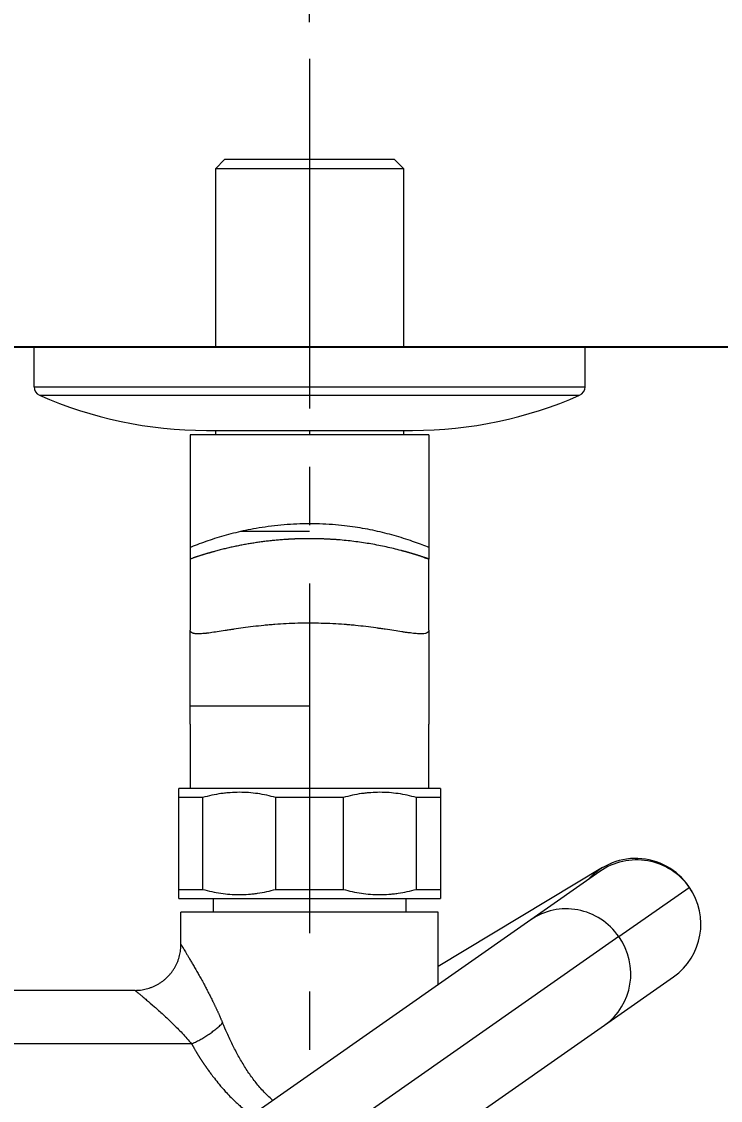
# Model space of a CAD drawing. Extents: x 3274 to 6433, y 0 to 2315.
# Drawn here: x 4271.2 to 4347.3, y 2053.3 to 2170.8 of the extents above; entities that cross this region are included whole.
import ezdxf

# ---------------------------------------------------------------- set-up
doc = ezdxf.new("R2010")
doc.units = 0
doc.header["$LTSCALE"] = 4
doc.header["$MEASUREMENT"] = 0
doc.header["$PDMODE"] = 3
doc.header["$PDSIZE"] = -10
doc.linetypes.add('CENTER2', pattern=[28.575, 19.05, -3.175, 3.175, -3.175])
doc.layers.get('0').update_dxf_attribs({"linetype": 'CONTINUOUS'})
doc.layers.get('DEFPOINTS').update_dxf_attribs({"linetype": 'CONTINUOUS'})
doc.layers.add('1', color=7, linetype='CONTINUOUS', true_color=0xffffff)
doc.layers.add('Cneter', color=1, linetype='CENTER2', lineweight=13)
doc.styles.add('Daelim Dimension', font='NanumGothic.ttf')
doc.dimstyles.new('DEFAULT', dxfattribs={"dimscale": 2, "dimtxt": 2, "dimasz": 2, "dimexe": 0, "dimexo": 2, "dimgap": 1, "dimtad": 1, "dimdec": 1, "dimzin": 9, "dimdsep": 46, "dimtxsty": 'Daelim Dimension', "dimcen": 0.5, "dimclrd": 252, "dimclre": 252, "dimclrt": 3, "dimadec": 1, "dimazin": 0, "dimtfac": 1, "dimtdec": 1, "dimtix": 1, "dimtmove": 0, "dimatfit": 3, "dimfxl": 1, "dimtolj": 1, "dimtzin": 1, "dimlwd": 9, "dimlwe": 9, "dimarcsym": 0})

# ---------------------------------------------------------------- blocks, each defined once
blk = doc.blocks.new('*D0')
at = {"color": 5, "lineweight": 9, "ltscale": 0.5, "transparency": 16777216}
for p, q in [((4152.52, 2170.76), (4152.52, 2192.37)), ((4302.52, 2170.76), (4302.52, 2192.37)), ((4294.52, 2190.37), (4160.52, 2190.37))]:
    blk.add_line(p, q, dxfattribs=at)
at = {"color": 5, "ltscale": 0.5, "transparency": 16777216}
for points in [[(4160.52, 2191.7), (4160.52, 2189.04), (4152.52, 2190.37)], [(4294.52, 2191.7), (4294.52, 2189.04), (4302.52, 2190.37)]]:
    blk.add_solid(points, dxfattribs=at)
at = {"layer": 'DEFPOINTS', "color": 0, "ltscale": 0.5, "transparency": 16777216}
for p in [(4152.52, 2190.37), (4152.52, 2166.76), (4302.52, 2166.76)]:
    blk.add_point(p, dxfattribs=at)
at = {"color": 7, "ltscale": 0.5, "transparency": 16777216, "insert": (4227.52, 2203.26), "char_height": 20, "attachment_point": 5, "style": 'Daelim Dimension'}
blk.add_mtext('\\A1;150~240', dxfattribs=at)
blk = doc.blocks.new('*D1')
at = {"color": 5, "lineweight": 9, "ltscale": 0.5, "transparency": 16777216}
for p, q in [((4336.52, 2135.39), (4578.33, 2135.39)), ((4576.33, 1656.29), (4576.33, 2127.39)), ((4249.99, 1648.29), (4578.33, 1648.29))]:
    blk.add_line(p, q, dxfattribs=at)
at = {"color": 5, "ltscale": 0.5, "transparency": 16777216}
for points in [[(4575, 2127.39), (4577.66, 2127.39), (4576.33, 2135.39)], [(4575, 1656.29), (4577.66, 1656.29), (4576.33, 1648.29)]]:
    blk.add_solid(points, dxfattribs=at)
at = {"layer": 'DEFPOINTS', "color": 0, "ltscale": 0.5, "transparency": 16777216}
for p in [(4332.52, 2135.39), (4576.33, 2135.39), (4245.99, 1648.29)]:
    blk.add_point(p, dxfattribs=at)
at = {"color": 7, "ltscale": 0.5, "transparency": 16777216, "insert": (4563.44, 1891.84), "char_height": 20, "attachment_point": 5, "rotation": 90, "style": 'Daelim Dimension'}
blk.add_mtext('\\A1;487', dxfattribs=at)

msp = doc.modelspace()

# ---------------------------------------------------------------- linework, layer by layer
at = {"ltscale": 0.5}
msp.add_line((3799.05, 2135.39), (5575.14, 2135.39), dxfattribs=at)
at = {"layer": '1', "color": 7, "linetype": 'Continuous', "lineweight": 18}
for p, q in [((4293.27, 2155.79), (4292.27, 2154.79)), ((4302.52, 2155.79), (4293.27, 2155.79)), ((4311.77, 2155.79), (4302.52, 2155.79)), ((4312.77, 2154.79), (4311.77, 2155.79)), ((4302.52, 2154.79), (4292.27, 2154.79)), ((4292.27, 2154.79), (4292.27, 2135.39)), ((4312.77, 2154.79), (4302.52, 2154.79)), ((4312.77, 2135.39), (4312.77, 2154.79)), ((4332.52, 2135.39), (4272.52, 2135.39)), ((4272.52, 2131.04), (4272.52, 2135.39)), ((4332.52, 2131.04), (4332.52, 2135.39)), ((4273.11, 2130.13), (4331.92, 2130.13)), ((4291.29, 2126.29), (4313.74, 2126.29)), ((4292.27, 2126.29), (4292.27, 2125.79)), ((4312.77, 2125.79), (4312.77, 2126.29)), ((4302.52, 2125.79), (4289.52, 2125.79)), ((4315.52, 2125.79), (4302.52, 2125.79)), ((4302.52, 2115.29), (4295.02, 2115.29)), ((4289.52, 2112.27), (4289.52, 2104.54)), ((4315.52, 2104.54), (4315.52, 2112.27)), ((4289.52, 2096.29), (4289.52, 2104.54)), ((4315.52, 2104.54), (4315.52, 2094.29)), ((4289.52, 2094.29), (4289.52, 2096.29)), ((4289.52, 2094.29), (4289.52, 2094.29)), ((4289.52, 2094.29), (4289.52, 2087.29)), ((4315.52, 2087.29), (4315.52, 2094.29)), ((4316.77, 2087.29), (4288.27, 2087.29)), ((4288.27, 2076.29), (4288.27, 2086.29)), ((4290.88, 2086.29), (4288.27, 2086.29)), ((4290.88, 2086.29), (4290.88, 2076.29)), ((4298.85, 2076.29), (4298.85, 2086.29)), ((4306.19, 2086.29), (4298.85, 2086.29)), ((4306.19, 2086.29), (4306.19, 2076.29)), ((4314.15, 2076.29), (4314.15, 2086.29)), ((4316.77, 2086.29), (4314.15, 2086.29)), ((4316.77, 2086.29), (4316.77, 2076.29)), ((4334.43, 2078.66), (4316.52, 2067.89)), ((4334.12, 2078.23), (4326.61, 2072.97)), ((4288.27, 2076.29), (4290.88, 2076.29)), ((4298.85, 2076.29), (4306.19, 2076.29)), ((4314.15, 2076.29), (4316.77, 2076.29)), ((4288.27, 2075.29), (4316.77, 2075.29)), ((4292.02, 2075.29), (4292.02, 2073.79)), ((4313.02, 2075.29), (4313.02, 2073.79)), ((4316.52, 2073.79), (4288.52, 2073.79)), ((4288.52, 2070.29), (4288.52, 2073.79)), ((4316.52, 2065.9), (4316.52, 2073.79)), ((4326.61, 2072.97), (4293.84, 2050.03)), ((4334.64, 2061.5), (4342.15, 2066.76)), ((4283.52, 2065.29), (4239.92, 2065.29)), ((4310.9, 2044.88), (4334.64, 2061.5))]:
    msp.add_line(p, q, dxfattribs=at)
at = {"layer": '1', "color": 7, "linetype": 'Continuous', "lineweight": 13}
for p, q in [((4272.52, 2131.04), (4332.52, 2131.04)), ((4302.52, 2126.29), (4302.52, 2125.79)), ((4289.52, 2096.29), (4302.52, 2096.29)), ((4302.52, 2096.29), (4302.52, 2087.29)), ((4336.2, 2071.14), (4343.87, 2076.51)), ((4336.2, 2071.14), (4299.72, 2045.6))]:
    msp.add_line(p, q, dxfattribs=at)
at = {"layer": '1', "color": 7, "linetype": 'Continuous', "lineweight": 18}
for centre, radius, start, end in [((4273.52, 2131.04), 1, 180, 246.1686), ((4331.52, 2131.04), 1, 293.8314, 0), ((4338.04, 2072.66), 7, 31, 138.37), ((4338.13, 2072.5), 7, 35, 125), ((4338.13, 2072.5), 7, 305, 35), ((4338.04, 2072.66), 7, 29.5937, 31)]:
    msp.add_arc(centre, radius, start, end, dxfattribs=at)
for centre, major_axis, start_param, end_param in [((4291.29, 2171.29), (0, -45), 5.867249, 6.283186), ((4313.74, 2171.29), (0, 45), 3.141593, 3.557528)]:
    msp.add_ellipse(centre, major_axis=major_axis, ratio=1, start_param=start_param, end_param=end_param, dxfattribs=at)
at = {"layer": '1', "color": 7, "linetype": 'Continuous', "lineweight": 13}
for start_param, end_param in [(1.570796, 3.141593), (0, 1.570796)]:
    msp.add_ellipse((4330.63, 2067.24), major_axis=(4.02, -5.73), ratio=0.971883, start_param=start_param, end_param=end_param, dxfattribs=at)
at = {"layer": '1', "color": 7, "linetype": 'Continuous', "lineweight": 18}
for points, degree in [([(4289.52, 2125.79), (4289.52, 2124.5), (4289.52, 2121.86), (4289.52, 2117.78), (4289.52, 2114.97), (4289.52, 2113.53)], 3), ([(4315.52, 2125.79), (4315.52, 2124.49), (4315.52, 2121.86), (4315.52, 2117.78), (4315.52, 2114.96), (4315.52, 2113.53)], 3), ([(4289.52, 2113.53), (4289.52, 2113.46), (4289.52, 2113.31), (4289.52, 2113.11), (4289.52, 2112.92), (4289.52, 2112.75), (4289.52, 2112.59), (4289.52, 2112.46), (4289.52, 2112.35), (4289.52, 2112.29), (4289.52, 2112.27)], 3), ([(4315.01, 2112.44), (4315.51, 2112.29)], 1)]:
    msp.add_open_spline(points, degree=degree, dxfattribs=at)
for points, knots in [([(4302.52, 2116.11), (4302.4, 2116.11), (4301.82, 2116.11), (4300.78, 2116.08), (4299.4, 2115.98), (4298.04, 2115.82), (4296.75, 2115.62), (4295.57, 2115.4), (4294.48, 2115.15), (4293.44, 2114.88), (4292.42, 2114.58), (4291.44, 2114.26), (4290.52, 2113.93), (4289.88, 2113.68), (4289.56, 2113.55), (4289.52, 2113.53)], [0, 0, 0, 0, 0.023877, 0.120815, 0.217799, 0.316259, 0.411325, 0.49807, 0.579705, 0.661441, 0.743955, 0.82622, 0.908389, 0.988076, 1, 1, 1, 1]), ([(4315.52, 2113.53), (4315.46, 2113.55), (4315.16, 2113.67), (4314.58, 2113.9), (4313.72, 2114.21), (4312.76, 2114.53), (4311.76, 2114.83), (4310.72, 2115.11), (4309.67, 2115.35), (4308.58, 2115.57), (4307.46, 2115.75), (4306.28, 2115.91), (4304.98, 2116.03), (4303.71, 2116.1), (4302.88, 2116.11), (4302.52, 2116.11)], [0, 0, 0, 0, 0.015185, 0.084181, 0.160721, 0.243751, 0.325907, 0.406898, 0.488426, 0.56935, 0.649759, 0.733685, 0.82556, 0.924326, 1, 1, 1, 1]), ([(4315.52, 2113.53), (4315.52, 2113.45), (4315.52, 2113.28), (4315.52, 2113.13), (4315.52, 2113.02), (4315.52, 2112.99), (4315.52, 2112.92), (4315.52, 2112.89), (4315.52, 2112.79), (4315.52, 2112.73), (4315.52, 2112.65), (4315.52, 2112.63), (4315.52, 2112.58), (4315.52, 2112.56), (4315.52, 2112.49), (4315.52, 2112.45), (4315.52, 2112.41), (4315.52, 2112.4), (4315.52, 2112.39), (4315.52, 2112.36), (4315.52, 2112.35), (4315.52, 2112.31), (4315.52, 2112.29), (4315.52, 2112.27)], [0, 0, 0, 0, 0.125, 0.25, 0.25, 0.3125, 0.3125, 0.375, 0.375, 0.5, 0.5, 0.5625, 0.5625, 0.625, 0.625, 0.75, 0.75, 0.78125, 0.78125, 0.8125, 0.875, 0.875, 1, 1, 1, 1]), ([(4315.52, 2104.54), (4315.52, 2104.46), (4315.5, 2104.4), (4315.41, 2104.29), (4315.35, 2104.25), (4315.19, 2104.18), (4315.08, 2104.16), (4314.94, 2104.14), (4314.93, 2104.14), (4314.9, 2104.13), (4314.88, 2104.13), (4314.83, 2104.13), (4314.72, 2104.12), (4314.61, 2104.12), (4314.36, 2104.13), (4314.18, 2104.14), (4313.78, 2104.18), (4313.56, 2104.21), (4313.27, 2104.25), (4313.21, 2104.25), (4313.11, 2104.27), (4313.08, 2104.27), (4313.02, 2104.28), (4312.86, 2104.3), (4312.7, 2104.33), (4312.29, 2104.39), (4312.01, 2104.43), (4311.41, 2104.53), (4311.1, 2104.57), (4310.6, 2104.65), (4310.43, 2104.67), (4310.22, 2104.7), (4310.18, 2104.71), (4310.09, 2104.72), (4309.96, 2104.74), (4309.83, 2104.76), (4309.39, 2104.82), (4309.02, 2104.87), (4308.28, 2104.96), (4307.9, 2105), (4307.31, 2105.06), (4307.11, 2105.08), (4306.81, 2105.1), (4306.66, 2105.11), (4306.51, 2105.13), (4306.4, 2105.14), (4306.35, 2105.14), (4305.89, 2105.18), (4305.48, 2105.2), (4304.64, 2105.25), (4304.22, 2105.26), (4303.38, 2105.28), (4302.95, 2105.29), (4302.42, 2105.29), (4302.26, 2105.29), (4302.1, 2105.29), (4301.99, 2105.29), (4301.93, 2105.29), (4301.67, 2105.28), (4301.45, 2105.28), (4300.81, 2105.26), (4300.39, 2105.25), (4299.56, 2105.2), (4299.15, 2105.18), (4298.54, 2105.13), (4298.34, 2105.11), (4298.03, 2105.08), (4297.93, 2105.08), (4297.73, 2105.06), (4297.63, 2105.05), (4297.14, 2105), (4296.76, 2104.96), (4296.01, 2104.87), (4295.65, 2104.82), (4294.94, 2104.72), (4294.6, 2104.67), (4294.23, 2104.62), (4294.19, 2104.61), (4294.11, 2104.6), (4293.99, 2104.58), (4293.71, 2104.54), (4293.48, 2104.5), (4293.03, 2104.43), (4292.74, 2104.39), (4292.21, 2104.31), (4291.95, 2104.27), (4291.6, 2104.22), (4291.48, 2104.21), (4291.34, 2104.19), (4291.32, 2104.19), (4291.26, 2104.18), (4291.18, 2104.17), (4291.1, 2104.17), (4290.85, 2104.14), (4290.67, 2104.13), (4290.35, 2104.12), (4290.2, 2104.13), (4290.02, 2104.15), (4289.96, 2104.16), (4289.88, 2104.17), (4289.84, 2104.18), (4289.81, 2104.19), (4289.79, 2104.2), (4289.78, 2104.21), (4289.68, 2104.24), (4289.62, 2104.29), (4289.54, 2104.4), (4289.52, 2104.46), (4289.52, 2104.54)], [0, 0, 0, 0, 0.03125, 0.03125, 0.0625, 0.0625, 0.09375, 0.09375, 0.097656, 0.097656, 0.101562, 0.101562, 0.109375, 0.125, 0.125, 0.15625, 0.15625, 0.1875, 0.1875, 0.195312, 0.195312, 0.199219, 0.199219, 0.203125, 0.21875, 0.21875, 0.25, 0.25, 0.28125, 0.28125, 0.296875, 0.296875, 0.300781, 0.300781, 0.304688, 0.3125, 0.3125, 0.34375, 0.34375, 0.375, 0.375, 0.390625, 0.390625, 0.398438, 0.402344, 0.402344, 0.40625, 0.40625, 0.4375, 0.4375, 0.46875, 0.46875, 0.5, 0.5, 0.507813, 0.511719, 0.511719, 0.515625, 0.515625, 0.53125, 0.53125, 0.5625, 0.5625, 0.59375, 0.59375, 0.609375, 0.609375, 0.617188, 0.617188, 0.625, 0.625, 0.65625, 0.65625, 0.6875, 0.6875, 0.71875, 0.71875, 0.722656, 0.722656, 0.726563, 0.734375, 0.75, 0.75, 0.78125, 0.78125, 0.8125, 0.8125, 0.828125, 0.828125, 0.832031, 0.832031, 0.835938, 0.84375, 0.84375, 0.875, 0.875, 0.90625, 0.90625, 0.921875, 0.921875, 0.929688, 0.933594, 0.933594, 0.9375, 0.9375, 0.96875, 0.96875, 1, 1, 1, 1]), ([(4288.27, 2086.29), (4288.27, 2086.6), (4288.27, 2086.85), (4288.27, 2087.11), (4288.27, 2087.18), (4288.27, 2087.27), (4288.27, 2087.29), (4288.27, 2087.29)], [0, 0, 0, 0, 0.500284, 0.500284, 0.750427, 0.750427, 1, 1, 1, 1]), ([(4316.77, 2087.29), (4316.77, 2087.29), (4316.77, 2087.27), (4316.77, 2087.18), (4316.77, 2087.11), (4316.77, 2086.85), (4316.77, 2086.6), (4316.77, 2086.29)], [0, 0, 0, 0, 0.25, 0.25, 0.5, 0.5, 1, 1, 1, 1]), ([(4298.85, 2086.29), (4298.52, 2086.38), (4298.19, 2086.46), (4297.53, 2086.61), (4297.2, 2086.67), (4296.54, 2086.76), (4296.21, 2086.8), (4295.55, 2086.85), (4295.21, 2086.86), (4294.55, 2086.86), (4294.21, 2086.85), (4293.71, 2086.81), (4293.54, 2086.8), (4293.29, 2086.77), (4293.21, 2086.76), (4293.04, 2086.74), (4292.96, 2086.73), (4292.2, 2086.62), (4291.54, 2086.47), (4290.88, 2086.29)], [0, 0, 0, 0, 0.125, 0.125, 0.25, 0.25, 0.375, 0.375, 0.5, 0.5, 0.625, 0.625, 0.6875, 0.6875, 0.71875, 0.71875, 0.75, 0.75, 1, 1, 1, 1]), ([(4314.15, 2086.29), (4313.82, 2086.38), (4313.49, 2086.46), (4312.84, 2086.61), (4312.51, 2086.67), (4311.84, 2086.76), (4311.51, 2086.8), (4310.85, 2086.85), (4310.52, 2086.86), (4309.85, 2086.86), (4309.52, 2086.85), (4309.02, 2086.81), (4308.85, 2086.8), (4308.6, 2086.77), (4308.51, 2086.76), (4308.34, 2086.74), (4308.26, 2086.73), (4307.51, 2086.62), (4306.84, 2086.47), (4306.19, 2086.29)], [0, 0, 0, 0, 0.125, 0.125, 0.25, 0.25, 0.375, 0.375, 0.5, 0.5, 0.625, 0.625, 0.6875, 0.6875, 0.71875, 0.71875, 0.75, 0.75, 1, 1, 1, 1]), ([(4288.27, 2075.29), (4288.27, 2075.29), (4288.27, 2075.31), (4288.27, 2075.4), (4288.27, 2075.47), (4288.27, 2075.73), (4288.27, 2075.98), (4288.27, 2076.29)], [0, 0, 0, 0, 0.25, 0.25, 0.5, 0.5, 1, 1, 1, 1]), ([(4290.88, 2076.29), (4291.21, 2076.2), (4291.54, 2076.12), (4292.2, 2075.97), (4292.53, 2075.91), (4293.19, 2075.82), (4293.52, 2075.78), (4294.18, 2075.73), (4294.52, 2075.72), (4295.18, 2075.72), (4295.52, 2075.73), (4296.02, 2075.77), (4296.19, 2075.78), (4296.44, 2075.81), (4296.52, 2075.82), (4296.69, 2075.84), (4296.77, 2075.85), (4297.53, 2075.96), (4298.19, 2076.11), (4298.85, 2076.29)], [0, 0, 0, 0, 0.125, 0.125, 0.25, 0.25, 0.375, 0.375, 0.5, 0.5, 0.625, 0.625, 0.6875, 0.6875, 0.71875, 0.71875, 0.75, 0.75, 1, 1, 1, 1]), ([(4306.19, 2076.29), (4306.51, 2076.2), (4306.84, 2076.12), (4307.5, 2075.97), (4307.83, 2075.91), (4308.49, 2075.82), (4308.82, 2075.78), (4309.49, 2075.73), (4309.82, 2075.72), (4310.49, 2075.72), (4310.82, 2075.73), (4311.32, 2075.77), (4311.49, 2075.78), (4311.74, 2075.81), (4311.82, 2075.82), (4311.99, 2075.84), (4312.08, 2075.85), (4312.83, 2075.96), (4313.49, 2076.11), (4314.15, 2076.29)], [0, 0, 0, 0, 0.125, 0.125, 0.25, 0.25, 0.375, 0.375, 0.5, 0.5, 0.625, 0.625, 0.6875, 0.6875, 0.71875, 0.71875, 0.75, 0.75, 1, 1, 1, 1]), ([(4316.77, 2076.29), (4316.77, 2075.98), (4316.77, 2075.73), (4316.77, 2075.47), (4316.77, 2075.4), (4316.77, 2075.31), (4316.77, 2075.29), (4316.77, 2075.29)], [0, 0, 0, 0, 0.500284, 0.500284, 0.750427, 0.750427, 1, 1, 1, 1])]:
    msp.add_open_spline(points, degree=3, knots=knots, dxfattribs=at)
at = {"layer": '1', "color": 7, "linetype": 'Continuous', "lineweight": 13}
for points, knots in [([(4302.52, 2114.49), (4302.49, 2114.49), (4302.45, 2114.49), (4302.38, 2114.49), (4302.31, 2114.49), (4302.24, 2114.49), (4302.17, 2114.49), (4302.11, 2114.49), (4302.04, 2114.49), (4301.97, 2114.49), (4301.9, 2114.48), (4301.83, 2114.48), (4301.77, 2114.48), (4301.7, 2114.48), (4301.63, 2114.48), (4301.56, 2114.48), (4301.5, 2114.48), (4301.43, 2114.47), (4301.36, 2114.47), (4301.3, 2114.47), (4301.23, 2114.47), (4301.16, 2114.47), (4301.09, 2114.46), (4301.03, 2114.46), (4300.96, 2114.46), (4300.9, 2114.46), (4300.83, 2114.45), (4300.76, 2114.45), (4300.7, 2114.45), (4300.63, 2114.44), (4300.56, 2114.44), (4300.5, 2114.44), (4300.43, 2114.43), (4300.37, 2114.43), (4300.3, 2114.43), (4300.24, 2114.42), (4300.17, 2114.42), (4300.11, 2114.42), (4300.04, 2114.41), (4299.97, 2114.41), (4299.91, 2114.4), (4299.77, 2114.39), (4299.57, 2114.38), (4299.29, 2114.36), (4299.01, 2114.33), (4298.73, 2114.31), (4298.46, 2114.28), (4298.19, 2114.25), (4297.92, 2114.22), (4297.65, 2114.19), (4297.38, 2114.15), (4297.12, 2114.12), (4296.86, 2114.08), (4296.6, 2114.04), (4296.34, 2114), (4296.08, 2113.96), (4295.73, 2113.9), (4295.29, 2113.82), (4294.76, 2113.72), (4294.24, 2113.61), (4293.71, 2113.49), (4293.19, 2113.37), (4292.67, 2113.24), (4292.29, 2113.13), (4292.04, 2113.06), (4291.92, 2113.03), (4291.8, 2113), (4291.69, 2112.96), (4291.57, 2112.93), (4291.45, 2112.9), (4291.33, 2112.86), (4291.22, 2112.83), (4291.1, 2112.79), (4290.98, 2112.76), (4290.87, 2112.72), (4290.75, 2112.68), (4290.64, 2112.65), (4290.52, 2112.61), (4290.41, 2112.57), (4290.3, 2112.54), (4290.18, 2112.5), (4290.07, 2112.46), (4289.96, 2112.43), (4289.85, 2112.39), (4289.74, 2112.35), (4289.63, 2112.31), (4289.55, 2112.29), (4289.52, 2112.27)], [0, 0, 0, 0, 0.004789, 0.009573, 0.01435, 0.019121, 0.023885, 0.028644, 0.033397, 0.038144, 0.042885, 0.047621, 0.05235, 0.057074, 0.061792, 0.066504, 0.071211, 0.075912, 0.080607, 0.085297, 0.089981, 0.094661, 0.099334, 0.104003, 0.108666, 0.113323, 0.117976, 0.122623, 0.127266, 0.131903, 0.136535, 0.141162, 0.145785, 0.150402, 0.155015, 0.159622, 0.164225, 0.168824, 0.173417, 0.178006, 0.18259, 0.18717, 0.206971, 0.226705, 0.246374, 0.265982, 0.28553, 0.305021, 0.324457, 0.343843, 0.363179, 0.38247, 0.401717, 0.420924, 0.440092, 0.459226, 0.478328, 0.518306, 0.558649, 0.59938, 0.640524, 0.682104, 0.724142, 0.766659, 0.776653, 0.786659, 0.796676, 0.806705, 0.816747, 0.826801, 0.836868, 0.846949, 0.857043, 0.867152, 0.877275, 0.887412, 0.897565, 0.907733, 0.917918, 0.928118, 0.938335, 0.948568, 0.958819, 0.969087, 0.979373, 0.989677, 1, 1, 1, 1]), ([(4315.52, 2112.27), (4315.5, 2112.28), (4315.46, 2112.29), (4315.41, 2112.31), (4315.35, 2112.33), (4315.3, 2112.35), (4315.25, 2112.37), (4315.19, 2112.39), (4315.14, 2112.41), (4315.08, 2112.42), (4315.03, 2112.44), (4314.97, 2112.46), (4314.91, 2112.48), (4314.86, 2112.5), (4314.8, 2112.52), (4314.75, 2112.53), (4314.69, 2112.55), (4314.64, 2112.57), (4314.58, 2112.59), (4314.52, 2112.61), (4314.47, 2112.63), (4314.41, 2112.64), (4314.35, 2112.66), (4314.3, 2112.68), (4314.24, 2112.7), (4314.18, 2112.71), (4314.12, 2112.73), (4314.07, 2112.75), (4314.01, 2112.77), (4313.95, 2112.79), (4313.89, 2112.8), (4313.83, 2112.82), (4313.78, 2112.84), (4313.72, 2112.86), (4313.66, 2112.87), (4313.6, 2112.89), (4313.54, 2112.91), (4313.48, 2112.92), (4313.42, 2112.94), (4313.36, 2112.96), (4313.3, 2112.98), (4313.25, 2112.99), (4313.19, 2113.01), (4313.13, 2113.03), (4313.07, 2113.04), (4313.01, 2113.06), (4312.95, 2113.08), (4312.89, 2113.09), (4312.82, 2113.11), (4312.76, 2113.13), (4312.7, 2113.14), (4312.64, 2113.16), (4312.58, 2113.18), (4312.52, 2113.19), (4312.22, 2113.27), (4311.67, 2113.41), (4310.87, 2113.59), (4310.05, 2113.76), (4309.22, 2113.92), (4308.39, 2114.05), (4307.56, 2114.17), (4306.72, 2114.27), (4306.11, 2114.33), (4305.74, 2114.36), (4305.61, 2114.37), (4305.49, 2114.38), (4305.36, 2114.39), (4305.23, 2114.4), (4305.1, 2114.4), (4304.97, 2114.41), (4304.84, 2114.42), (4304.71, 2114.43), (4304.59, 2114.43), (4304.46, 2114.44), (4304.33, 2114.45), (4304.2, 2114.45), (4304.07, 2114.46), (4303.94, 2114.46), (4303.81, 2114.47), (4303.68, 2114.47), (4303.55, 2114.48), (4303.42, 2114.48), (4303.29, 2114.48), (4303.16, 2114.48), (4303.03, 2114.49), (4302.91, 2114.49), (4302.78, 2114.49), (4302.65, 2114.49), (4302.56, 2114.49), (4302.52, 2114.49)], [0, 0, 0, 0, 0.005068, 0.010135, 0.015201, 0.020265, 0.025327, 0.030389, 0.035449, 0.040508, 0.045566, 0.050622, 0.055678, 0.060732, 0.065786, 0.070838, 0.07589, 0.080941, 0.085991, 0.09104, 0.096088, 0.101136, 0.106182, 0.111229, 0.116274, 0.121319, 0.126364, 0.131408, 0.136452, 0.141495, 0.146538, 0.151581, 0.156623, 0.161665, 0.166707, 0.171749, 0.17679, 0.181832, 0.186874, 0.191915, 0.196957, 0.201999, 0.20704, 0.212083, 0.217125, 0.222167, 0.22721, 0.232254, 0.237297, 0.242341, 0.247386, 0.252431, 0.257476, 0.262523, 0.267569, 0.331587, 0.39526, 0.458677, 0.521925, 0.582955, 0.643682, 0.704189, 0.764563, 0.773655, 0.782742, 0.791824, 0.800901, 0.809974, 0.819042, 0.828107, 0.837168, 0.846226, 0.855281, 0.864334, 0.873383, 0.882431, 0.891477, 0.900522, 0.909565, 0.918608, 0.92765, 0.936691, 0.945733, 0.954775, 0.963818, 0.972861, 0.981906, 0.990952, 1, 1, 1, 1]), ([(4288.52, 2070.29), (4288.52, 2070.29), (4288.52, 2070.29), (4288.52, 2070.29), (4288.52, 2070.29), (4288.52, 2070.29), (4288.52, 2070.29), (4288.52, 2070.29), (4288.52, 2070.28), (4288.52, 2070.28), (4288.52, 2070.28), (4288.52, 2070.28), (4288.53, 2070.28), (4288.53, 2070.27), (4288.53, 2070.27), (4288.53, 2070.27), (4288.53, 2070.26), (4288.53, 2070.26), (4288.54, 2070.26), (4288.54, 2070.25), (4288.54, 2070.25), (4288.55, 2070.24), (4288.55, 2070.24), (4288.55, 2070.23), (4288.55, 2070.23), (4288.56, 2070.22), (4288.56, 2070.22), (4288.57, 2070.21), (4288.57, 2070.2), (4288.57, 2070.2), (4288.58, 2070.19), (4288.58, 2070.18), (4288.59, 2070.18), (4288.59, 2070.17), (4288.59, 2070.16), (4288.6, 2070.15), (4288.6, 2070.15), (4288.61, 2070.14), (4288.61, 2070.13), (4288.62, 2070.12), (4288.63, 2070.11), (4288.63, 2070.1), (4288.64, 2070.09), (4288.64, 2070.08), (4288.65, 2070.07), (4288.65, 2070.06), (4288.66, 2070.05), (4288.67, 2070.04), (4288.67, 2070.03), (4288.68, 2070.02), (4288.69, 2070.01), (4288.69, 2070), (4288.7, 2069.99), (4288.71, 2069.97), (4288.72, 2069.96), (4288.72, 2069.95), (4288.73, 2069.94), (4288.74, 2069.92), (4288.75, 2069.91), (4288.79, 2069.84), (4288.87, 2069.71), (4289.01, 2069.48), (4289.17, 2069.21), (4289.35, 2068.9), (4289.55, 2068.56), (4289.77, 2068.19), (4290, 2067.79), (4290.25, 2067.36), (4290.51, 2066.9), (4290.78, 2066.4), (4291.05, 2065.91), (4291.31, 2065.42), (4291.56, 2064.94), (4291.81, 2064.45), (4291.99, 2064.07), (4292.12, 2063.82), (4292.17, 2063.71), (4292.22, 2063.6), (4292.28, 2063.48), (4292.33, 2063.37), (4292.39, 2063.25), (4292.44, 2063.14), (4292.49, 2063.03), (4292.54, 2062.91), (4292.6, 2062.79), (4292.65, 2062.68), (4292.7, 2062.56), (4292.75, 2062.45), (4292.8, 2062.33), (4292.85, 2062.21), (4292.9, 2062.09), (4292.95, 2061.98), (4293, 2061.86), (4293.04, 2061.78), (4293.05, 2061.74)], [0, 0, 0, 0, 0.002975, 0.00595, 0.008925, 0.0119, 0.014876, 0.017851, 0.020827, 0.023803, 0.02678, 0.029757, 0.032734, 0.035713, 0.038692, 0.041672, 0.044653, 0.047635, 0.050618, 0.053603, 0.056588, 0.059575, 0.062564, 0.065554, 0.068545, 0.071538, 0.074533, 0.07753, 0.080529, 0.083529, 0.086532, 0.089537, 0.092544, 0.095553, 0.098565, 0.101579, 0.104596, 0.107615, 0.110637, 0.113662, 0.11669, 0.11972, 0.122754, 0.125791, 0.128831, 0.131874, 0.13492, 0.13797, 0.141023, 0.14408, 0.14714, 0.150204, 0.153272, 0.156343, 0.159419, 0.162499, 0.165582, 0.16867, 0.171762, 0.174858, 0.21475, 0.255402, 0.29695, 0.339522, 0.383237, 0.426768, 0.471145, 0.516453, 0.562773, 0.610181, 0.658746, 0.700182, 0.741899, 0.783935, 0.826326, 0.835603, 0.844864, 0.854107, 0.863334, 0.872544, 0.881738, 0.890917, 0.900081, 0.909231, 0.918366, 0.927487, 0.936594, 0.945688, 0.95477, 0.963839, 0.972896, 0.981942, 0.990976, 1, 1, 1, 1]), ([(4283.52, 2065.29), (4283.52, 2065.29), (4283.53, 2065.28), (4283.57, 2065.25), (4283.58, 2065.23), (4283.62, 2065.2), (4283.69, 2065.15), (4283.78, 2065.07), (4283.93, 2064.95), (4284.01, 2064.88), (4284.2, 2064.72), (4284.3, 2064.64), (4284.53, 2064.45), (4284.65, 2064.34), (4285.03, 2064.02), (4285.32, 2063.77), (4285.92, 2063.24), (4286.25, 2062.95), (4286.75, 2062.49), (4286.92, 2062.34), (4287.26, 2062.01), (4287.6, 2061.68), (4287.95, 2061.33), (4288.3, 2060.98), (4288.48, 2060.8), (4289, 2060.24), (4289.34, 2059.86), (4289.67, 2059.46)], [0, 0, 0, 0, 0.0625, 0.0625, 0.09375, 0.09375, 0.125, 0.1875, 0.1875, 0.25, 0.25, 0.3125, 0.3125, 0.375, 0.375, 0.5, 0.5, 0.625, 0.625, 0.6875, 0.6875, 0.75, 0.8125, 0.8125, 0.875, 0.875, 1, 1, 1, 1]), ([(4289.67, 2059.46), (4289.82, 2059.52), (4289.96, 2059.59), (4290.26, 2059.73), (4290.41, 2059.81), (4290.71, 2059.98), (4290.86, 2060.06), (4291.16, 2060.24), (4291.31, 2060.34), (4291.61, 2060.54), (4291.76, 2060.64), (4292.04, 2060.85), (4292.18, 2060.96), (4292.45, 2061.18), (4292.58, 2061.29), (4292.83, 2061.51), (4292.94, 2061.63), (4293.05, 2061.74)], [0, 0, 0, 0, 0.125, 0.125, 0.25, 0.25, 0.375, 0.375, 0.5, 0.5, 0.625, 0.625, 0.75, 0.75, 0.875, 0.875, 1, 1, 1, 1]), ([(4298.53, 2053.3), (4298.33, 2053.47), (4297.79, 2053.96), (4297, 2054.81), (4296.18, 2055.87), (4295.44, 2056.98), (4294.75, 2058.15), (4294.12, 2059.37), (4293.55, 2060.56), (4293.21, 2061.36), (4293.05, 2061.74)], [0, 0, 0, 0, 0.082424, 0.219623, 0.349327, 0.480908, 0.614545, 0.746697, 0.882243, 1, 1, 1, 1]), ([(4289.67, 2059.46), (4289.69, 2059.43), (4289.71, 2059.38), (4289.76, 2059.31), (4289.8, 2059.23), (4289.84, 2059.16), (4289.89, 2059.08), (4289.93, 2059.01), (4289.97, 2058.94), (4290.02, 2058.86), (4290.06, 2058.79), (4290.1, 2058.72), (4290.15, 2058.64), (4290.19, 2058.57), (4290.24, 2058.5), (4290.28, 2058.42), (4290.33, 2058.35), (4290.37, 2058.28), (4290.42, 2058.2), (4290.46, 2058.13), (4290.51, 2058.06), (4290.55, 2057.98), (4290.6, 2057.91), (4290.65, 2057.84), (4290.69, 2057.77), (4290.74, 2057.69), (4290.79, 2057.62), (4290.84, 2057.55), (4290.88, 2057.48), (4290.93, 2057.41), (4290.98, 2057.33), (4291.03, 2057.26), (4291.08, 2057.19), (4291.12, 2057.12), (4291.17, 2057.05), (4291.22, 2056.98), (4291.27, 2056.9), (4291.32, 2056.83), (4291.37, 2056.76), (4291.42, 2056.69), (4291.47, 2056.62), (4291.59, 2056.46), (4291.81, 2056.15), (4292.19, 2055.65), (4292.71, 2055.01), (4293.28, 2054.35), (4293.83, 2053.76), (4294.3, 2053.3), (4294.72, 2052.91), (4295.17, 2052.51), (4295.67, 2052.11), (4296.05, 2051.82), (4296.23, 2051.69)], [0, 0, 0, 0, 0.008538, 0.017076, 0.025615, 0.034154, 0.042694, 0.051235, 0.059776, 0.068318, 0.07686, 0.085403, 0.093946, 0.10249, 0.111035, 0.11958, 0.128126, 0.136672, 0.145219, 0.153767, 0.162316, 0.170865, 0.179415, 0.187965, 0.196517, 0.205069, 0.213622, 0.222176, 0.23073, 0.239285, 0.247842, 0.256399, 0.264957, 0.273516, 0.282075, 0.290636, 0.299198, 0.307761, 0.316324, 0.324889, 0.333455, 0.342021, 0.384116, 0.445515, 0.526313, 0.62666, 0.69897, 0.76257, 0.817408, 0.863435, 0.935626, 1, 1, 1, 1])]:
    msp.add_open_spline(points, degree=3, knots=knots, dxfattribs=at)
at = {"layer": '1', "color": 7, "linetype": 'Continuous', "lineweight": 18}
msp.add_rational_spline([(4283.52, 2065.29), (4286.45, 2065.29), (4288.52, 2067.36), (4288.52, 2070.29)], [1.17157865278, 0.94280750295, 0.942807115741, 1.17157749115], degree=3, dxfattribs=at)
at = {"layer": '1', "color": 7, "linetype": 'Continuous', "lineweight": 13}
msp.add_open_spline([(4289.67, 2059.46), (4273.12, 2059.46), (4256.57, 2059.46), (4240.02, 2059.46)], degree=3, dxfattribs=at)
at = {"layer": 'Cneter', "lineweight": 5, "ltscale": 0.5}
msp.add_line((4302.52, 2166.76), (4302.52, 2032.65), dxfattribs=at)

# ---------------------------------------------------------------- dimensions: what is measured, and where the dimension line sits
at = {"color": 5, "ltscale": 0.5}
dim = msp.add_linear_dim(base=(4152.52, 2190.37), p1=(4302.52, 2166.76), p2=(4152.52, 2166.76), text='<>~240', dimstyle='DEFAULT', override={"dimtxt": 10, "dimasz": 4, "dimexe": 1, "dimdec": 0, "dimclrd": 5, "dimclre": 5, "dimclrt": 7}, dxfattribs=at)
dim.commit()
dim.dimension.update_dxf_attribs({"geometry": '*D0', "text_midpoint": (4227.52, 2203.26)})
dim = msp.add_linear_dim(base=(4576.33, 2135.39), p1=(4245.99, 1648.29), p2=(4332.52, 2135.39), angle=90, dimstyle='DEFAULT', override={"dimtxt": 10, "dimasz": 4, "dimexe": 1, "dimdec": 0, "dimclrd": 5, "dimclre": 5, "dimclrt": 7}, dxfattribs=at)
dim.commit()
dim.dimension.update_dxf_attribs({"geometry": '*D1', "text_midpoint": (4563.44, 1891.84)})

doc.saveas('drawing.dxf')
